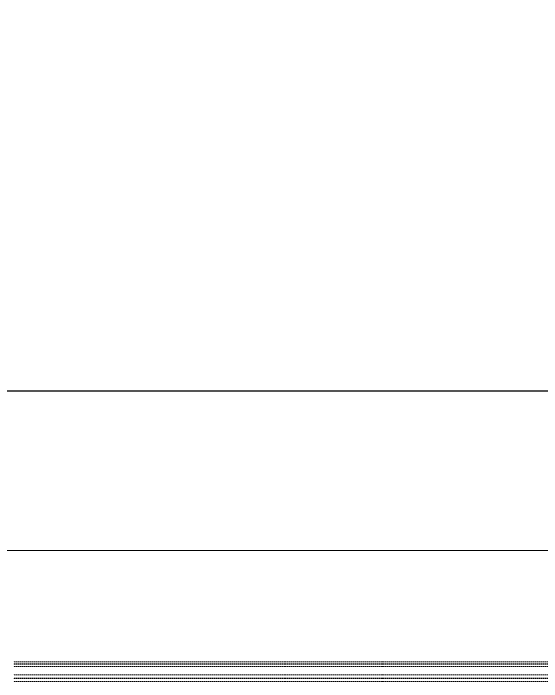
# Model space of a CAD drawing. Extents: x -1457 to 23780, y -2071 to 4205.
# Drawn here: x 9563.5 to 9662.9, y 322.3 to 448.1 of the extents above; entities that cross this region are included whole.
import ezdxf

# ---------------------------------------------------------------- set-up
doc = ezdxf.new("R2010")
doc.units = 0
doc.header["$MEASUREMENT"] = 0
doc.linetypes.add('HIDDEN', pattern=[0.375, 0.25, -0.125])
doc.layers.add('E-KABLO', color=7, linetype='Continuous', lineweight=30)
doc.layers.add('M-TEFRIS2-015', color=129, linetype='Continuous', lineweight=9)

msp = doc.modelspace()

# ---------------------------------------------------------------- linework, layer by layer
at = {"layer": 'E-KABLO', "color": 6}
msp.add_line((9338.64, 377.01), (9884.1, 377.01), dxfattribs=at)
at = {"layer": 'M-TEFRIS2-015', "linetype": 'HIDDEN', "lineweight": 0}
for p, q in [((9732.7, 326.05), (9563.53, 326.05)), ((9732.7, 325.65), (9563.53, 325.65)), ((9732.7, 325.58), (9563.53, 325.58)), ((9732.7, 325.18), (9563.53, 325.18)), ((9732.7, 323.58), (9563.53, 323.58)), ((9732.7, 322.98), (9563.53, 322.98)), ((9732.7, 322.9), (9563.53, 322.9)), ((9732.7, 322.3), (9563.53, 322.3))]:
    msp.add_line(p, q, dxfattribs=at)
at = {"layer": 'M-TEFRIS2-015', "linetype": 'HIDDEN', "lineweight": 0, "const_width": 0.2}
msp.add_lwpolyline([(9469.78, 347), (9776.06, 347)], dxfattribs=at)
at = {"layer": 'M-TEFRIS2-015', "linetype": 'HIDDEN', "lineweight": 0}
msp.add_arc((10707.5, -149.03), 1335.17, 90, 158.16106, dxfattribs=at)

doc.saveas('drawing.dxf')
